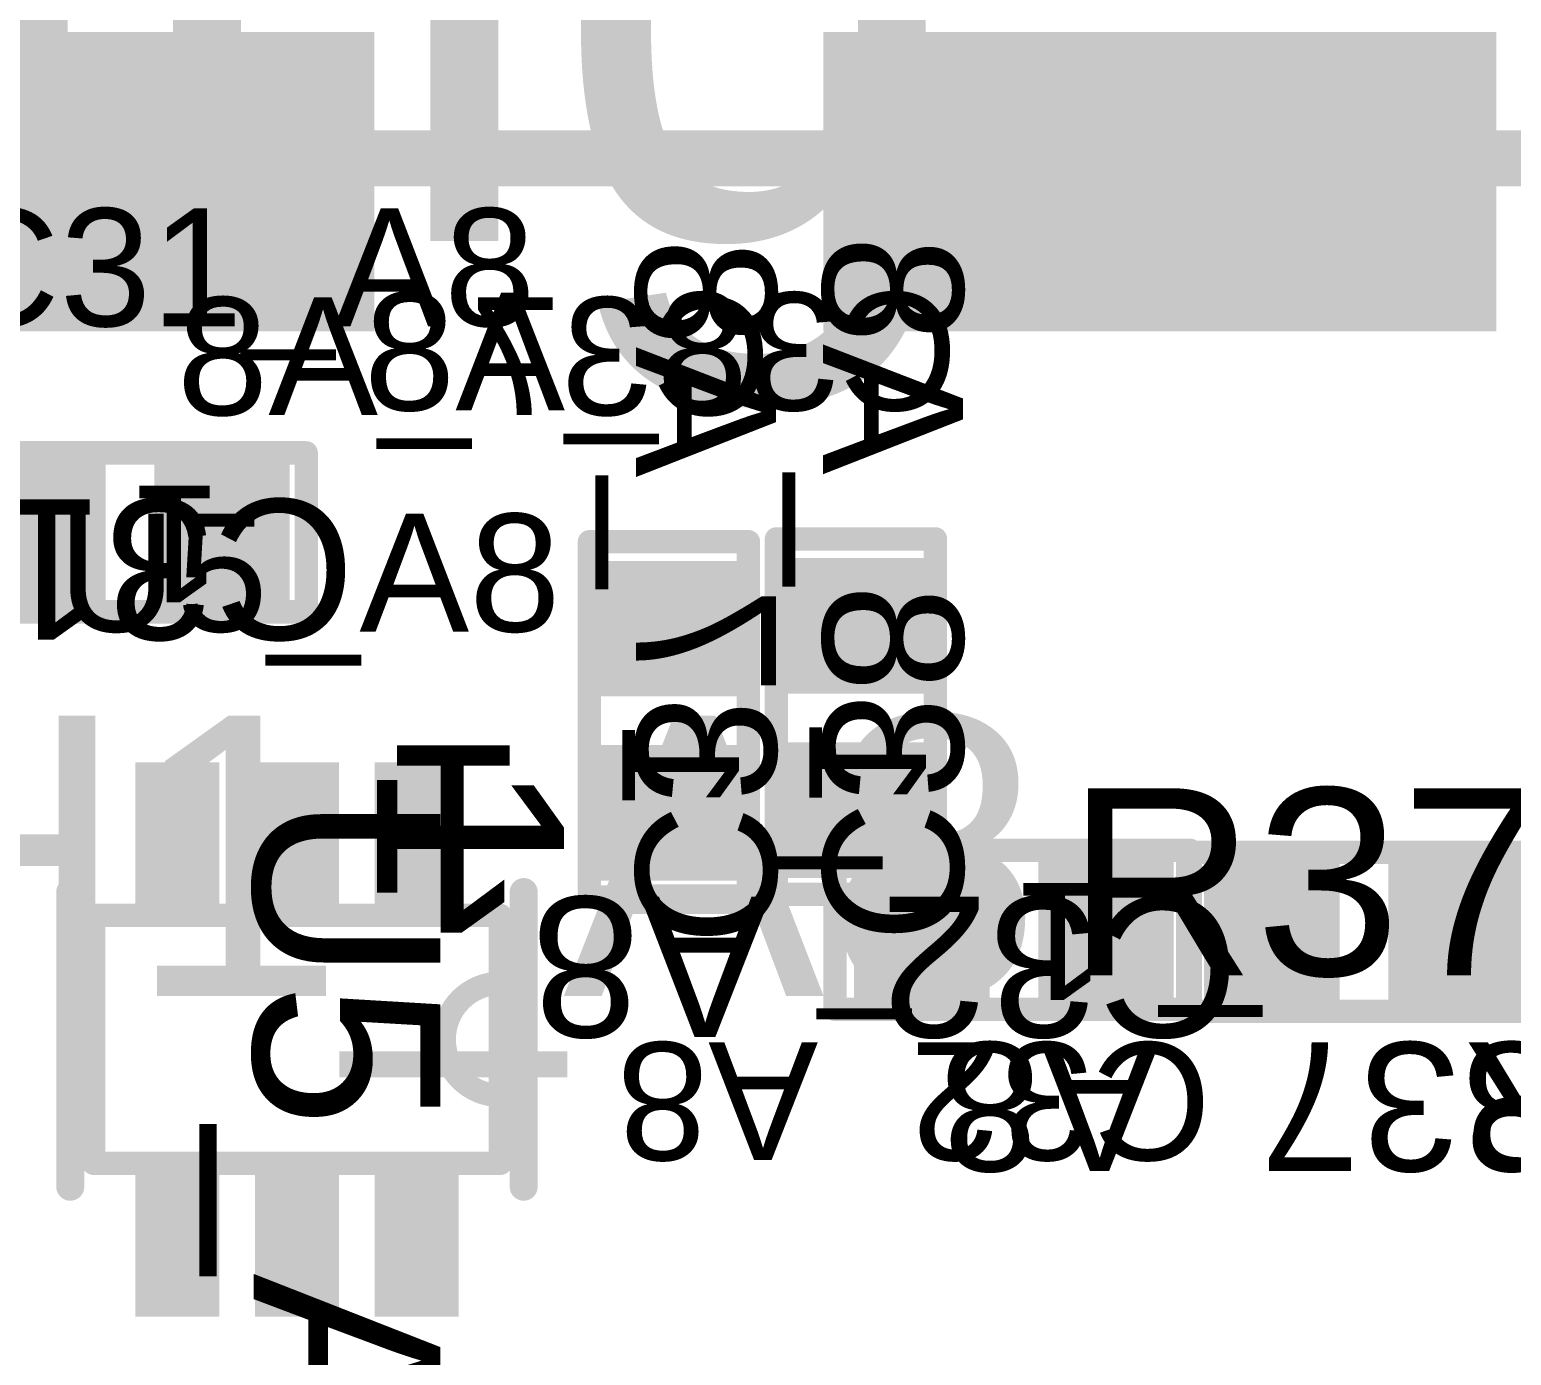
# Model space of a CAD drawing. Header units: inches. Extents: x -0.3 to 12.2, y -3.2 to 4.4.
# Drawn here: x 0.8682 to 1.1852, y 0.504 to 0.7875 of the extents above; entities that cross this region are included whole.
import ezdxf

# ---------------------------------------------------------------- set-up
doc = ezdxf.new("R2010")
doc.units = ezdxf.units.IN
doc.header["$MEASUREMENT"] = 0
for name, color, linetype in [('Board Layer Stack Bottom Overlay', 54, 'Continuous'), ('Board Layer Stack Bottom Solder', 6, 'Continuous'), ('Bottom Assembly', 216, 'Continuous'), ('Bottom Layer_L8', 5, 'Continuous'), ('Bottom Paste', 16, 'Continuous'), ('FAB', 56, 'Continuous'), ('FAB_DWG_INFO', 1, 'Continuous'), ('Top Assembly', 6, 'Continuous'), ('Top Overlay', 2, 'Continuous'), ('Top Paste', 8, 'Continuous'), ('Top Solder', 216, 'Continuous'), ('TOP_L1', 1, 'Continuous')]:
    doc.layers.add(name, color=color, linetype=linetype)
doc.styles.add('Arial', font='', dxfattribs={"height": 0.2})
doc.styles.get('Arial').set_extended_font_data('Arial')

# ---------------------------------------------------------------- blocks, each defined once
blk = doc.blocks.new('RF_S__17')
at = {"layer": 'Top Paste'}
for points in [[(0.07, 0.175), (0.07, 0.115), (-0.07, 0.115), (-0.07, 0.175)], [(0.31, 0.175), (0.31, 0.115), (0.17, 0.115), (0.17, 0.175)]]:
    blk.add_hatch(color=8, dxfattribs=at).paths.add_polyline_path(points)
at = {"layer": 'Top Solder'}
for points in [[(0.072, 0.177), (0.072, 0.113), (-0.072, 0.113), (-0.072, 0.177)], [(0.312, 0.177), (0.312, 0.113), (0.168, 0.113), (0.168, 0.177)]]:
    blk.add_hatch(color=216, dxfattribs=at).paths.add_polyline_path(points)
at = {"layer": 'TOP_L1'}
for points in [[(0.07, 0.175), (0.07, 0.115), (-0.07, 0.115), (-0.07, 0.175)], [(0.31, 0.175), (0.31, 0.115), (0.17, 0.115), (0.17, 0.175)]]:
    blk.add_hatch(color=1, dxfattribs=at).paths.add_polyline_path(points)
at = {"layer": 'Top Assembly'}
blk.add_lwpolyline([(-0.5, 0.15, 0.012, 0.012, 0), (0.5, 0.15, 0.012, 0.012, 0)], format="xyseb", dxfattribs=at)
at = {"layer": 'Top Assembly', "style": 'Arial'}
blk.add_text('SH1_A8', height=0.06, rotation=360, dxfattribs=at).set_placement((-0.09731, -0.02918))
blk = doc.blocks.new('C0402_B_57')
at = {"layer": 'Board Layer Stack Bottom Solder'}
for points in [[(-0.004, 0.0145), (-0.004, -0.0145), (-0.033, -0.0145), (-0.033, 0.0145)], [(0.0354, 0.0145), (0.0354, -0.0145), (0.0064, -0.0145), (0.0064, 0.0145)]]:
    blk.add_hatch(color=6, dxfattribs=at).paths.add_polyline_path(points)
at = {"layer": 'Bottom Layer_L8'}
for points in [[(-0.006, 0.0125), (-0.006, -0.0125), (-0.031, -0.0125), (-0.031, 0.0125)], [(0.0334, 0.0125), (0.0334, -0.0125), (0.0084, -0.0125), (0.0084, 0.0125)]]:
    blk.add_hatch(color=5, dxfattribs=at).paths.add_polyline_path(points)
at = {"layer": 'Bottom Paste'}
for points in [[(-0.006, 0.0125), (-0.006, -0.0125), (-0.031, -0.0125), (-0.031, 0.0125)], [(0.0334, 0.0125), (0.0334, -0.0125), (0.0084, -0.0125), (0.0084, 0.0125)]]:
    blk.add_hatch(color=16, dxfattribs=at).paths.add_polyline_path(points)
at = {"layer": 'Board Layer Stack Bottom Overlay'}
for points in [[(-0.0365, 0.017, 0.005, 0.005, 0), (-0.0365, -0.017, 0.005, 0.005, 0)], [(-0.0365, 0.017, 0.005, 0.005, 0), (0.0395, 0.017, 0.005, 0.005, 0)], [(0.0395, 0.017, 0.005, 0.005, 0), (0.0395, -0.017, 0.005, 0.005, 0)], [(-0.0365, -0.017, 0.005, 0.005, 0), (0.0365, -0.017, 0.005, 0.005, 0)], [(0.0365, -0.017, 0.005, 0.005, 0), (0.0395, -0.017, 0.005, 0.005, 0)]]:
    blk.add_lwpolyline(points, format="xyseb", dxfattribs=at)
for points in [[(-0.03775, 0.017, 0.0025, 0.0025, 1), (-0.03525, 0.017, 0.0025, 0.0025, 1)], [(-0.03775, 0.017, 0.0025, 0.0025, 1), (-0.03525, 0.017, 0.0025, 0.0025, 1)], [(0.03825, 0.017, 0.0025, 0.0025, 1), (0.04075, 0.017, 0.0025, 0.0025, 1)], [(0.03825, 0.017, 0.0025, 0.0025, 1), (0.04075, 0.017, 0.0025, 0.0025, 1)], [(-0.03775, -0.017, 0.0025, 0.0025, 1), (-0.03525, -0.017, 0.0025, 0.0025, 1)], [(-0.03775, -0.017, 0.0025, 0.0025, 1), (-0.03525, -0.017, 0.0025, 0.0025, 1)], [(0.03525, -0.017, 0.0025, 0.0025, 1), (0.03775, -0.017, 0.0025, 0.0025, 1)], [(0.03525, -0.017, 0.0025, 0.0025, 1), (0.03775, -0.017, 0.0025, 0.0025, 1)], [(0.03825, -0.017, 0.0025, 0.0025, 1), (0.04075, -0.017, 0.0025, 0.0025, 1)], [(0.03825, -0.017, 0.0025, 0.0025, 1), (0.04075, -0.017, 0.0025, 0.0025, 1)]]:
    blk.add_lwpolyline(points, format="xyseb", close=True, dxfattribs=at)
at = {"layer": 'Bottom Assembly'}
for points in [[(-0.0365, 0.017, 0.005, 0.005, 0), (-0.0365, -0.017, 0.005, 0.005, 0)], [(-0.0365, 0.017, 0.005, 0.005, 0), (0.0395, 0.017, 0.005, 0.005, 0)], [(0.0395, 0.017, 0.005, 0.005, 0), (0.0395, -0.017, 0.005, 0.005, 0)], [(-0.0365, -0.017, 0.005, 0.005, 0), (0.0395, -0.017, 0.005, 0.005, 0)]]:
    blk.add_lwpolyline(points, format="xyseb", dxfattribs=at)
for points in [[(-0.03775, 0.017, 0.0025, 0.0025, 1), (-0.03525, 0.017, 0.0025, 0.0025, 1)], [(-0.03775, 0.017, 0.0025, 0.0025, 1), (-0.03525, 0.017, 0.0025, 0.0025, 1)], [(0.03825, 0.017, 0.0025, 0.0025, 1), (0.04075, 0.017, 0.0025, 0.0025, 1)], [(0.03825, 0.017, 0.0025, 0.0025, 1), (0.04075, 0.017, 0.0025, 0.0025, 1)], [(-0.03775, -0.017, 0.0025, 0.0025, 1), (-0.03525, -0.017, 0.0025, 0.0025, 1)], [(-0.03775, -0.017, 0.0025, 0.0025, 1), (-0.03525, -0.017, 0.0025, 0.0025, 1)], [(0.03825, -0.017, 0.0025, 0.0025, 1), (0.04075, -0.017, 0.0025, 0.0025, 1)], [(0.03825, -0.017, 0.0025, 0.0025, 1), (0.04075, -0.017, 0.0025, 0.0025, 1)]]:
    blk.add_lwpolyline(points, format="xyseb", close=True, dxfattribs=at)
at = {"layer": 'Bottom Assembly', "style": 'Arial', "text_generation_flag": 2}
blk.add_text('C38_A8', height=0.03, rotation=180, dxfattribs=at).set_placement((-0.04695, 0.00707))
at = {"layer": 'FAB', "style": 'Arial', "text_generation_flag": 2}
blk.add_text('1', height=0.025, rotation=180, dxfattribs=at).set_placement((-0.0185, 0.01))
blk = doc.blocks.new('C0402_B_61')
at = {"layer": 'Board Layer Stack Bottom Solder'}
for points in [[(-0.004, 0.0145), (-0.004, -0.0145), (-0.033, -0.0145), (-0.033, 0.0145)], [(0.0354, 0.0145), (0.0354, -0.0145), (0.0064, -0.0145), (0.0064, 0.0145)]]:
    blk.add_hatch(color=6, dxfattribs=at).paths.add_polyline_path(points)
at = {"layer": 'Bottom Layer_L8'}
for points in [[(-0.006, 0.0125), (-0.006, -0.0125), (-0.031, -0.0125), (-0.031, 0.0125)], [(0.0334, 0.0125), (0.0334, -0.0125), (0.0084, -0.0125), (0.0084, 0.0125)]]:
    blk.add_hatch(color=5, dxfattribs=at).paths.add_polyline_path(points)
at = {"layer": 'Bottom Paste'}
for points in [[(-0.006, 0.0125), (-0.006, -0.0125), (-0.031, -0.0125), (-0.031, 0.0125)], [(0.0334, 0.0125), (0.0334, -0.0125), (0.0084, -0.0125), (0.0084, 0.0125)]]:
    blk.add_hatch(color=16, dxfattribs=at).paths.add_polyline_path(points)
at = {"layer": 'Board Layer Stack Bottom Overlay'}
for points in [[(-0.0365, 0.017, 0.005, 0.005, 0), (-0.0365, -0.017, 0.005, 0.005, 0)], [(-0.0365, 0.017, 0.005, 0.005, 0), (0.0395, 0.017, 0.005, 0.005, 0)], [(0.0395, 0.017, 0.005, 0.005, 0), (0.0395, -0.017, 0.005, 0.005, 0)], [(-0.0365, -0.017, 0.005, 0.005, 0), (0.0365, -0.017, 0.005, 0.005, 0)], [(0.0365, -0.017, 0.005, 0.005, 0), (0.0395, -0.017, 0.005, 0.005, 0)]]:
    blk.add_lwpolyline(points, format="xyseb", dxfattribs=at)
for points in [[(-0.03775, 0.017, 0.0025, 0.0025, 1), (-0.03525, 0.017, 0.0025, 0.0025, 1)], [(-0.03775, 0.017, 0.0025, 0.0025, 1), (-0.03525, 0.017, 0.0025, 0.0025, 1)], [(0.03825, 0.017, 0.0025, 0.0025, 1), (0.04075, 0.017, 0.0025, 0.0025, 1)], [(0.03825, 0.017, 0.0025, 0.0025, 1), (0.04075, 0.017, 0.0025, 0.0025, 1)], [(-0.03775, -0.017, 0.0025, 0.0025, 1), (-0.03525, -0.017, 0.0025, 0.0025, 1)], [(-0.03775, -0.017, 0.0025, 0.0025, 1), (-0.03525, -0.017, 0.0025, 0.0025, 1)], [(0.03525, -0.017, 0.0025, 0.0025, 1), (0.03775, -0.017, 0.0025, 0.0025, 1)], [(0.03525, -0.017, 0.0025, 0.0025, 1), (0.03775, -0.017, 0.0025, 0.0025, 1)], [(0.03825, -0.017, 0.0025, 0.0025, 1), (0.04075, -0.017, 0.0025, 0.0025, 1)], [(0.03825, -0.017, 0.0025, 0.0025, 1), (0.04075, -0.017, 0.0025, 0.0025, 1)]]:
    blk.add_lwpolyline(points, format="xyseb", close=True, dxfattribs=at)
at = {"layer": 'Bottom Assembly'}
for points in [[(-0.0365, 0.017, 0.005, 0.005, 0), (-0.0365, -0.017, 0.005, 0.005, 0)], [(-0.0365, 0.017, 0.005, 0.005, 0), (0.0395, 0.017, 0.005, 0.005, 0)], [(0.0395, 0.017, 0.005, 0.005, 0), (0.0395, -0.017, 0.005, 0.005, 0)], [(-0.0365, -0.017, 0.005, 0.005, 0), (0.0395, -0.017, 0.005, 0.005, 0)]]:
    blk.add_lwpolyline(points, format="xyseb", dxfattribs=at)
for points in [[(-0.03775, 0.017, 0.0025, 0.0025, 1), (-0.03525, 0.017, 0.0025, 0.0025, 1)], [(-0.03775, 0.017, 0.0025, 0.0025, 1), (-0.03525, 0.017, 0.0025, 0.0025, 1)], [(0.03825, 0.017, 0.0025, 0.0025, 1), (0.04075, 0.017, 0.0025, 0.0025, 1)], [(0.03825, 0.017, 0.0025, 0.0025, 1), (0.04075, 0.017, 0.0025, 0.0025, 1)], [(-0.03775, -0.017, 0.0025, 0.0025, 1), (-0.03525, -0.017, 0.0025, 0.0025, 1)], [(-0.03775, -0.017, 0.0025, 0.0025, 1), (-0.03525, -0.017, 0.0025, 0.0025, 1)], [(0.03825, -0.017, 0.0025, 0.0025, 1), (0.04075, -0.017, 0.0025, 0.0025, 1)], [(0.03825, -0.017, 0.0025, 0.0025, 1), (0.04075, -0.017, 0.0025, 0.0025, 1)]]:
    blk.add_lwpolyline(points, format="xyseb", close=True, dxfattribs=at)
at = {"layer": 'Bottom Assembly', "style": 'Arial', "text_generation_flag": 2}
blk.add_text('C37_A8', height=0.03, rotation=180, dxfattribs=at).set_placement((-0.04695, 0.00707))
at = {"layer": 'FAB', "style": 'Arial', "text_generation_flag": 2}
blk.add_text('1', height=0.025, rotation=180, dxfattribs=at).set_placement((-0.0185, 0.01))
blk = doc.blocks.new('C0402_81')
at = {"layer": 'Top Paste'}
for points in [[(-0.031, -0.0125), (-0.031, 0.0125), (-0.006, 0.0125), (-0.006, -0.0125)], [(0.0084, -0.0125), (0.0084, 0.0125), (0.0334, 0.0125), (0.0334, -0.0125)]]:
    blk.add_hatch(color=8, dxfattribs=at).paths.add_polyline_path(points)
at = {"layer": 'Top Solder'}
for points in [[(-0.033, -0.0145), (-0.033, 0.0145), (-0.004, 0.0145), (-0.004, -0.0145)], [(0.0064, -0.0145), (0.0064, 0.0145), (0.0354, 0.0145), (0.0354, -0.0145)]]:
    blk.add_hatch(color=216, dxfattribs=at).paths.add_polyline_path(points)
at = {"layer": 'TOP_L1'}
for points in [[(-0.031, -0.0125), (-0.031, 0.0125), (-0.006, 0.0125), (-0.006, -0.0125)], [(0.0084, -0.0125), (0.0084, 0.0125), (0.0334, 0.0125), (0.0334, -0.0125)]]:
    blk.add_hatch(color=1, dxfattribs=at).paths.add_polyline_path(points)
at = {"layer": 'Top Assembly'}
for points in [[(-0.0365, 0.017, 0.005, 0.005, 0), (-0.0365, -0.017, 0.005, 0.005, 0)], [(0.0395, 0.017, 0.005, 0.005, 0), (-0.0365, 0.017, 0.005, 0.005, 0)], [(0.0395, 0.017, 0.005, 0.005, 0), (0.0395, -0.017, 0.005, 0.005, 0)], [(0.0395, -0.017, 0.005, 0.005, 0), (-0.0365, -0.017, 0.005, 0.005, 0)]]:
    blk.add_lwpolyline(points, format="xyseb", dxfattribs=at)
for points in [[(-0.03775, 0.017, 0.0025, 0.0025, 1), (-0.03525, 0.017, 0.0025, 0.0025, 1)], [(-0.03775, 0.017, 0.0025, 0.0025, 1), (-0.03525, 0.017, 0.0025, 0.0025, 1)], [(0.03825, 0.017, 0.0025, 0.0025, 1), (0.04075, 0.017, 0.0025, 0.0025, 1)], [(0.03825, 0.017, 0.0025, 0.0025, 1), (0.04075, 0.017, 0.0025, 0.0025, 1)], [(-0.03775, -0.017, 0.0025, 0.0025, 1), (-0.03525, -0.017, 0.0025, 0.0025, 1)], [(-0.03775, -0.017, 0.0025, 0.0025, 1), (-0.03525, -0.017, 0.0025, 0.0025, 1)], [(0.03825, -0.017, 0.0025, 0.0025, 1), (0.04075, -0.017, 0.0025, 0.0025, 1)], [(0.03825, -0.017, 0.0025, 0.0025, 1), (0.04075, -0.017, 0.0025, 0.0025, 1)]]:
    blk.add_lwpolyline(points, format="xyseb", close=True, dxfattribs=at)
at = {"layer": 'Top Overlay'}
for points in [[(0.0365, 0.017, 0.005, 0.005, 0), (-0.0365, 0.017, 0.005, 0.005, 0)], [(-0.0365, 0.017, 0.005, 0.005, 0), (-0.0365, -0.017, 0.005, 0.005, 0)], [(0.0395, 0.017, 0.005, 0.005, 0), (0.0365, 0.017, 0.005, 0.005, 0)], [(0.0395, 0.017, 0.005, 0.005, 0), (0.0395, -0.017, 0.005, 0.005, 0)], [(0.0395, -0.017, 0.005, 0.005, 0), (-0.0365, -0.017, 0.005, 0.005, 0)]]:
    blk.add_lwpolyline(points, format="xyseb", dxfattribs=at)
for points in [[(-0.03775, 0.017, 0.0025, 0.0025, 1), (-0.03525, 0.017, 0.0025, 0.0025, 1)], [(-0.03775, 0.017, 0.0025, 0.0025, 1), (-0.03525, 0.017, 0.0025, 0.0025, 1)], [(0.03525, 0.017, 0.0025, 0.0025, 1), (0.03775, 0.017, 0.0025, 0.0025, 1)], [(0.03525, 0.017, 0.0025, 0.0025, 1), (0.03775, 0.017, 0.0025, 0.0025, 1)], [(0.03825, 0.017, 0.0025, 0.0025, 1), (0.04075, 0.017, 0.0025, 0.0025, 1)], [(0.03825, 0.017, 0.0025, 0.0025, 1), (0.04075, 0.017, 0.0025, 0.0025, 1)], [(-0.03775, -0.017, 0.0025, 0.0025, 1), (-0.03525, -0.017, 0.0025, 0.0025, 1)], [(-0.03775, -0.017, 0.0025, 0.0025, 1), (-0.03525, -0.017, 0.0025, 0.0025, 1)], [(0.03825, -0.017, 0.0025, 0.0025, 1), (0.04075, -0.017, 0.0025, 0.0025, 1)], [(0.03825, -0.017, 0.0025, 0.0025, 1), (0.04075, -0.017, 0.0025, 0.0025, 1)]]:
    blk.add_lwpolyline(points, format="xyseb", close=True, dxfattribs=at)
at = {"layer": 'FAB', "style": 'Arial'}
blk.add_text('1', height=0.025, dxfattribs=at).set_placement((-0.0185, -0.01))
at = {"layer": 'Top Assembly', "style": 'Arial'}
blk.add_text('C32_A8', height=0.03, dxfattribs=at).set_placement((-0.04695, -0.00707))
blk = doc.blocks.new('C0402_85')
at = {"layer": 'Top Paste'}
for points in [[(-0.031, -0.0125), (-0.031, 0.0125), (-0.006, 0.0125), (-0.006, -0.0125)], [(0.0084, -0.0125), (0.0084, 0.0125), (0.0334, 0.0125), (0.0334, -0.0125)]]:
    blk.add_hatch(color=8, dxfattribs=at).paths.add_polyline_path(points)
at = {"layer": 'Top Solder'}
for points in [[(-0.033, -0.0145), (-0.033, 0.0145), (-0.004, 0.0145), (-0.004, -0.0145)], [(0.0064, -0.0145), (0.0064, 0.0145), (0.0354, 0.0145), (0.0354, -0.0145)]]:
    blk.add_hatch(color=216, dxfattribs=at).paths.add_polyline_path(points)
at = {"layer": 'TOP_L1'}
for points in [[(-0.031, -0.0125), (-0.031, 0.0125), (-0.006, 0.0125), (-0.006, -0.0125)], [(0.0084, -0.0125), (0.0084, 0.0125), (0.0334, 0.0125), (0.0334, -0.0125)]]:
    blk.add_hatch(color=1, dxfattribs=at).paths.add_polyline_path(points)
at = {"layer": 'Top Assembly'}
for points in [[(-0.0365, 0.017, 0.005, 0.005, 0), (-0.0365, -0.017, 0.005, 0.005, 0)], [(0.0395, 0.017, 0.005, 0.005, 0), (-0.0365, 0.017, 0.005, 0.005, 0)], [(0.0395, 0.017, 0.005, 0.005, 0), (0.0395, -0.017, 0.005, 0.005, 0)], [(0.0395, -0.017, 0.005, 0.005, 0), (-0.0365, -0.017, 0.005, 0.005, 0)]]:
    blk.add_lwpolyline(points, format="xyseb", dxfattribs=at)
for points in [[(-0.03775, 0.017, 0.0025, 0.0025, 1), (-0.03525, 0.017, 0.0025, 0.0025, 1)], [(-0.03775, 0.017, 0.0025, 0.0025, 1), (-0.03525, 0.017, 0.0025, 0.0025, 1)], [(0.03825, 0.017, 0.0025, 0.0025, 1), (0.04075, 0.017, 0.0025, 0.0025, 1)], [(0.03825, 0.017, 0.0025, 0.0025, 1), (0.04075, 0.017, 0.0025, 0.0025, 1)], [(-0.03775, -0.017, 0.0025, 0.0025, 1), (-0.03525, -0.017, 0.0025, 0.0025, 1)], [(-0.03775, -0.017, 0.0025, 0.0025, 1), (-0.03525, -0.017, 0.0025, 0.0025, 1)], [(0.03825, -0.017, 0.0025, 0.0025, 1), (0.04075, -0.017, 0.0025, 0.0025, 1)], [(0.03825, -0.017, 0.0025, 0.0025, 1), (0.04075, -0.017, 0.0025, 0.0025, 1)]]:
    blk.add_lwpolyline(points, format="xyseb", close=True, dxfattribs=at)
at = {"layer": 'Top Overlay'}
for points in [[(0.0365, 0.017, 0.005, 0.005, 0), (-0.0365, 0.017, 0.005, 0.005, 0)], [(-0.0365, 0.017, 0.005, 0.005, 0), (-0.0365, -0.017, 0.005, 0.005, 0)], [(0.0395, 0.017, 0.005, 0.005, 0), (0.0365, 0.017, 0.005, 0.005, 0)], [(0.0395, 0.017, 0.005, 0.005, 0), (0.0395, -0.017, 0.005, 0.005, 0)], [(0.0395, -0.017, 0.005, 0.005, 0), (-0.0365, -0.017, 0.005, 0.005, 0)]]:
    blk.add_lwpolyline(points, format="xyseb", dxfattribs=at)
for points in [[(-0.03775, 0.017, 0.0025, 0.0025, 1), (-0.03525, 0.017, 0.0025, 0.0025, 1)], [(-0.03775, 0.017, 0.0025, 0.0025, 1), (-0.03525, 0.017, 0.0025, 0.0025, 1)], [(0.03525, 0.017, 0.0025, 0.0025, 1), (0.03775, 0.017, 0.0025, 0.0025, 1)], [(0.03525, 0.017, 0.0025, 0.0025, 1), (0.03775, 0.017, 0.0025, 0.0025, 1)], [(0.03825, 0.017, 0.0025, 0.0025, 1), (0.04075, 0.017, 0.0025, 0.0025, 1)], [(0.03825, 0.017, 0.0025, 0.0025, 1), (0.04075, 0.017, 0.0025, 0.0025, 1)], [(-0.03775, -0.017, 0.0025, 0.0025, 1), (-0.03525, -0.017, 0.0025, 0.0025, 1)], [(-0.03775, -0.017, 0.0025, 0.0025, 1), (-0.03525, -0.017, 0.0025, 0.0025, 1)], [(0.03825, -0.017, 0.0025, 0.0025, 1), (0.04075, -0.017, 0.0025, 0.0025, 1)], [(0.03825, -0.017, 0.0025, 0.0025, 1), (0.04075, -0.017, 0.0025, 0.0025, 1)]]:
    blk.add_lwpolyline(points, format="xyseb", close=True, dxfattribs=at)
at = {"layer": 'FAB', "style": 'Arial'}
blk.add_text('1', height=0.025, dxfattribs=at).set_placement((-0.0185, -0.01))
at = {"layer": 'Top Assembly', "style": 'Arial'}
blk.add_text('C31_A8', height=0.03, dxfattribs=at).set_placement((-0.04695, -0.00707))
blk = doc.blocks.new('SOT_2815_115_NXP_93')
at = {"layer": 'Top Paste'}
for points in [[(-0.05728, 0.03257), (-0.0265, 0.03257), (-0.0265, 0.01861), (-0.05728, 0.01861)], [(0.0265, 0.03257), (0.05728, 0.03257), (0.05728, 0.01861), (0.0265, 0.01861)], [(-0.05728, 0.00698), (-0.0265, 0.00698), (-0.0265, -0.00698), (-0.05728, -0.00698)], [(0.0265, 0.00698), (0.05728, 0.00698), (0.05728, -0.00698), (0.0265, -0.00698)], [(-0.05728, -0.01861), (-0.0265, -0.01861), (-0.0265, -0.03257), (-0.05728, -0.03257)], [(0.0265, -0.01861), (0.05728, -0.01861), (0.05728, -0.03257), (0.0265, -0.03257)]]:
    blk.add_hatch(color=8, dxfattribs=at).paths.add_polyline_path(points)
at = {"layer": 'Top Solder'}
for points in [[(-0.05928, 0.03457), (-0.0245, 0.03457), (-0.0245, 0.01661), (-0.05928, 0.01661)], [(0.0245, 0.03457), (0.05928, 0.03457), (0.05928, 0.01661), (0.0245, 0.01661)], [(-0.05928, 0.00898), (-0.0245, 0.00898), (-0.0245, -0.00898), (-0.05928, -0.00898)], [(0.0245, 0.00898), (0.05928, 0.00898), (0.05928, -0.00898), (0.0245, -0.00898)], [(-0.05928, -0.01661), (-0.0245, -0.01661), (-0.0245, -0.03457), (-0.05928, -0.03457)], [(0.0245, -0.01661), (0.05928, -0.01661), (0.05928, -0.03457), (0.0245, -0.03457)]]:
    blk.add_hatch(color=216, dxfattribs=at).paths.add_polyline_path(points)
at = {"layer": 'TOP_L1'}
for points in [[(-0.05728, 0.03257), (-0.0265, 0.03257), (-0.0265, 0.01861), (-0.05728, 0.01861)], [(0.0265, 0.03257), (0.05728, 0.03257), (0.05728, 0.01861), (0.0265, 0.01861)], [(-0.05728, 0.00698), (-0.0265, 0.00698), (-0.0265, -0.00698), (-0.05728, -0.00698)], [(0.0265, 0.00698), (0.05728, 0.00698), (0.05728, -0.00698), (0.0265, -0.00698)], [(-0.05728, -0.01861), (-0.0265, -0.01861), (-0.0265, -0.03257), (-0.05728, -0.03257)], [(0.0265, -0.01861), (0.05728, -0.01861), (0.05728, -0.03257), (0.0265, -0.03257)]]:
    blk.add_hatch(color=1, dxfattribs=at).paths.add_polyline_path(points)
at = {"layer": 'Top Assembly'}
for points in [[(-0.0265, -0.0435, 0.005, 0.005, 0), (-0.0265, 0.0435, 0.005, 0.005, 0)], [(0.0265, 0.0435, 0.005, 0.005, 0), (-0.0265, 0.0435, 0.005, 0.005, 0)], [(0.012, 0.0435, 0.005, 0.005, -1), (-0.012, 0.0435, 0.005, 0.005, 0)], [(0.0265, -0.0435, 0.005, 0.005, 0), (0.0265, 0.0435, 0.005, 0.005, 0)], [(-0.0435, 0.01959, 0.005, 0.005, 0), (-0.0435, 0.03159, 0.005, 0.005, 0)], [(-0.0265, 0.03159, 0.005, 0.005, 0), (-0.0435, 0.03159, 0.005, 0.005, 0)], [(-0.0265, 0.01959, 0.005, 0.005, 0), (-0.0265, 0.03159, 0.005, 0.005, 0)], [(0.0435, 0.03159, 0.005, 0.005, 0), (0.0265, 0.03159, 0.005, 0.005, 0)], [(0.0265, 0.01959, 0.005, 0.005, 0), (0.0265, 0.03159, 0.005, 0.005, 0)], [(0.0435, 0.01959, 0.005, 0.005, 0), (0.0435, 0.03159, 0.005, 0.005, 0)], [(-0.0265, 0.01959, 0.005, 0.005, 0), (-0.0435, 0.01959, 0.005, 0.005, 0)], [(0.0435, 0.01959, 0.005, 0.005, 0), (0.0265, 0.01959, 0.005, 0.005, 0)], [(-0.0435, -0.006, 0.005, 0.005, 0), (-0.0435, 0.006, 0.005, 0.005, 0)], [(-0.0265, 0.006, 0.005, 0.005, 0), (-0.0435, 0.006, 0.005, 0.005, 0)], [(-0.0265, -0.006, 0.005, 0.005, 0), (-0.0265, 0.006, 0.005, 0.005, 0)], [(0.0435, 0.006, 0.005, 0.005, 0), (0.0265, 0.006, 0.005, 0.005, 0)], [(0.0265, -0.006, 0.005, 0.005, 0), (0.0265, 0.006, 0.005, 0.005, 0)], [(0.0435, -0.006, 0.005, 0.005, 0), (0.0435, 0.006, 0.005, 0.005, 0)], [(-0.0265, -0.006, 0.005, 0.005, 0), (-0.0435, -0.006, 0.005, 0.005, 0)], [(0.0435, -0.006, 0.005, 0.005, 0), (0.0265, -0.006, 0.005, 0.005, 0)], [(-0.0435, -0.03159, 0.005, 0.005, 0), (-0.0435, -0.01959, 0.005, 0.005, 0)], [(-0.0265, -0.01959, 0.005, 0.005, 0), (-0.0435, -0.01959, 0.005, 0.005, 0)], [(-0.0265, -0.03159, 0.005, 0.005, 0), (-0.0265, -0.01959, 0.005, 0.005, 0)], [(0.0435, -0.01959, 0.005, 0.005, 0), (0.0265, -0.01959, 0.005, 0.005, 0)], [(0.0265, -0.03159, 0.005, 0.005, 0), (0.0265, -0.01959, 0.005, 0.005, 0)], [(0.0435, -0.03159, 0.005, 0.005, 0), (0.0435, -0.01959, 0.005, 0.005, 0)], [(-0.0265, -0.03159, 0.005, 0.005, 0), (-0.0435, -0.03159, 0.005, 0.005, 0)], [(0.0435, -0.03159, 0.005, 0.005, 0), (0.0265, -0.03159, 0.005, 0.005, 0)], [(0.0265, -0.0435, 0.005, 0.005, 0), (-0.0265, -0.0435, 0.005, 0.005, 0)]]:
    blk.add_lwpolyline(points, format="xyseb", dxfattribs=at)
for points in [[(-0.02775, 0.0435, 0.0025, 0.0025, 1), (-0.02525, 0.0435, 0.0025, 0.0025, 1)], [(-0.02775, 0.0435, 0.0025, 0.0025, 1), (-0.02525, 0.0435, 0.0025, 0.0025, 1)], [(-0.01325, 0.0435, 0.0025, 0.0025, 1), (-0.01075, 0.0435, 0.0025, 0.0025, 1)], [(0.01075, 0.0435, 0.0025, 0.0025, 1), (0.01325, 0.0435, 0.0025, 0.0025, 1)], [(0.02525, 0.0435, 0.0025, 0.0025, 1), (0.02775, 0.0435, 0.0025, 0.0025, 1)], [(0.02525, 0.0435, 0.0025, 0.0025, 1), (0.02775, 0.0435, 0.0025, 0.0025, 1)], [(-0.04475, 0.03159, 0.0025, 0.0025, 1), (-0.04225, 0.03159, 0.0025, 0.0025, 1)], [(-0.04475, 0.03159, 0.0025, 0.0025, 1), (-0.04225, 0.03159, 0.0025, 0.0025, 1)], [(-0.02775, 0.03159, 0.0025, 0.0025, 1), (-0.02525, 0.03159, 0.0025, 0.0025, 1)], [(-0.02775, 0.03159, 0.0025, 0.0025, 1), (-0.02525, 0.03159, 0.0025, 0.0025, 1)], [(0.02525, 0.03159, 0.0025, 0.0025, 1), (0.02775, 0.03159, 0.0025, 0.0025, 1)], [(0.02525, 0.03159, 0.0025, 0.0025, 1), (0.02775, 0.03159, 0.0025, 0.0025, 1)], [(0.04225, 0.03159, 0.0025, 0.0025, 1), (0.04475, 0.03159, 0.0025, 0.0025, 1)], [(0.04225, 0.03159, 0.0025, 0.0025, 1), (0.04475, 0.03159, 0.0025, 0.0025, 1)], [(-0.04475, 0.01959, 0.0025, 0.0025, 1), (-0.04225, 0.01959, 0.0025, 0.0025, 1)], [(-0.04475, 0.01959, 0.0025, 0.0025, 1), (-0.04225, 0.01959, 0.0025, 0.0025, 1)], [(-0.02775, 0.01959, 0.0025, 0.0025, 1), (-0.02525, 0.01959, 0.0025, 0.0025, 1)], [(-0.02775, 0.01959, 0.0025, 0.0025, 1), (-0.02525, 0.01959, 0.0025, 0.0025, 1)], [(0.02525, 0.01959, 0.0025, 0.0025, 1), (0.02775, 0.01959, 0.0025, 0.0025, 1)], [(0.02525, 0.01959, 0.0025, 0.0025, 1), (0.02775, 0.01959, 0.0025, 0.0025, 1)], [(0.04225, 0.01959, 0.0025, 0.0025, 1), (0.04475, 0.01959, 0.0025, 0.0025, 1)], [(0.04225, 0.01959, 0.0025, 0.0025, 1), (0.04475, 0.01959, 0.0025, 0.0025, 1)], [(-0.04475, 0.006, 0.0025, 0.0025, 1), (-0.04225, 0.006, 0.0025, 0.0025, 1)], [(-0.04475, 0.006, 0.0025, 0.0025, 1), (-0.04225, 0.006, 0.0025, 0.0025, 1)], [(-0.02775, 0.006, 0.0025, 0.0025, 1), (-0.02525, 0.006, 0.0025, 0.0025, 1)], [(-0.02775, 0.006, 0.0025, 0.0025, 1), (-0.02525, 0.006, 0.0025, 0.0025, 1)], [(0.02525, 0.006, 0.0025, 0.0025, 1), (0.02775, 0.006, 0.0025, 0.0025, 1)], [(0.02525, 0.006, 0.0025, 0.0025, 1), (0.02775, 0.006, 0.0025, 0.0025, 1)], [(0.04225, 0.006, 0.0025, 0.0025, 1), (0.04475, 0.006, 0.0025, 0.0025, 1)], [(0.04225, 0.006, 0.0025, 0.0025, 1), (0.04475, 0.006, 0.0025, 0.0025, 1)], [(-0.04475, -0.006, 0.0025, 0.0025, 1), (-0.04225, -0.006, 0.0025, 0.0025, 1)], [(-0.04475, -0.006, 0.0025, 0.0025, 1), (-0.04225, -0.006, 0.0025, 0.0025, 1)], [(-0.02775, -0.006, 0.0025, 0.0025, 1), (-0.02525, -0.006, 0.0025, 0.0025, 1)], [(-0.02775, -0.006, 0.0025, 0.0025, 1), (-0.02525, -0.006, 0.0025, 0.0025, 1)], [(0.02525, -0.006, 0.0025, 0.0025, 1), (0.02775, -0.006, 0.0025, 0.0025, 1)], [(0.02525, -0.006, 0.0025, 0.0025, 1), (0.02775, -0.006, 0.0025, 0.0025, 1)], [(0.04225, -0.006, 0.0025, 0.0025, 1), (0.04475, -0.006, 0.0025, 0.0025, 1)], [(0.04225, -0.006, 0.0025, 0.0025, 1), (0.04475, -0.006, 0.0025, 0.0025, 1)], [(-0.04475, -0.01959, 0.0025, 0.0025, 1), (-0.04225, -0.01959, 0.0025, 0.0025, 1)], [(-0.04475, -0.01959, 0.0025, 0.0025, 1), (-0.04225, -0.01959, 0.0025, 0.0025, 1)], [(-0.02775, -0.01959, 0.0025, 0.0025, 1), (-0.02525, -0.01959, 0.0025, 0.0025, 1)], [(-0.02775, -0.01959, 0.0025, 0.0025, 1), (-0.02525, -0.01959, 0.0025, 0.0025, 1)], [(0.02525, -0.01959, 0.0025, 0.0025, 1), (0.02775, -0.01959, 0.0025, 0.0025, 1)], [(0.02525, -0.01959, 0.0025, 0.0025, 1), (0.02775, -0.01959, 0.0025, 0.0025, 1)], [(0.04225, -0.01959, 0.0025, 0.0025, 1), (0.04475, -0.01959, 0.0025, 0.0025, 1)], [(0.04225, -0.01959, 0.0025, 0.0025, 1), (0.04475, -0.01959, 0.0025, 0.0025, 1)], [(-0.04475, -0.03159, 0.0025, 0.0025, 1), (-0.04225, -0.03159, 0.0025, 0.0025, 1)], [(-0.04475, -0.03159, 0.0025, 0.0025, 1), (-0.04225, -0.03159, 0.0025, 0.0025, 1)], [(-0.02775, -0.03159, 0.0025, 0.0025, 1), (-0.02525, -0.03159, 0.0025, 0.0025, 1)], [(-0.02775, -0.03159, 0.0025, 0.0025, 1), (-0.02525, -0.03159, 0.0025, 0.0025, 1)], [(0.02525, -0.03159, 0.0025, 0.0025, 1), (0.02775, -0.03159, 0.0025, 0.0025, 1)], [(0.02525, -0.03159, 0.0025, 0.0025, 1), (0.02775, -0.03159, 0.0025, 0.0025, 1)], [(0.04225, -0.03159, 0.0025, 0.0025, 1), (0.04475, -0.03159, 0.0025, 0.0025, 1)], [(0.04225, -0.03159, 0.0025, 0.0025, 1), (0.04475, -0.03159, 0.0025, 0.0025, 1)], [(-0.02775, -0.0435, 0.0025, 0.0025, 1), (-0.02525, -0.0435, 0.0025, 0.0025, 1)], [(-0.02775, -0.0435, 0.0025, 0.0025, 1), (-0.02525, -0.0435, 0.0025, 0.0025, 1)], [(0.02525, -0.0435, 0.0025, 0.0025, 1), (0.02775, -0.0435, 0.0025, 0.0025, 1)], [(0.02525, -0.0435, 0.0025, 0.0025, 1), (0.02775, -0.0435, 0.0025, 0.0025, 1)]]:
    blk.add_lwpolyline(points, format="xyseb", close=True, dxfattribs=at)
at = {"layer": 'Top Overlay'}
for points in [[(0.0315, 0.0485, 0.006, 0.006, 0), (-0.0315, 0.0485, 0.006, 0.006, 0)], [(0.0315, -0.0485, 0.006, 0.006, 0), (-0.0315, -0.0485, 0.006, 0.006, 0)]]:
    blk.add_lwpolyline(points, format="xyseb", dxfattribs=at)
for points in [[(-0.033, 0.0485, 0.003, 0.003, 1), (-0.03, 0.0485, 0.003, 0.003, 1)], [(0.03, 0.0485, 0.003, 0.003, 1), (0.033, 0.0485, 0.003, 0.003, 1)], [(-0.033, -0.0485, 0.003, 0.003, 1), (-0.03, -0.0485, 0.003, 0.003, 1)], [(0.03, -0.0485, 0.003, 0.003, 1), (0.033, -0.0485, 0.003, 0.003, 1)]]:
    blk.add_lwpolyline(points, format="xyseb", close=True, dxfattribs=at)
at = {"layer": 'Top Assembly', "style": 'Arial'}
for s, p in [('1', (-0.05972, 0.01715)), ('U5_A8', (-0.05248, -0.0093))]:
    blk.add_text(s, height=0.04, dxfattribs=at).set_placement(p)
at = {"layer": 'Top Overlay', "style": 'Arial'}
blk.add_text('1', height=0.04, rotation=-90, dxfattribs=at).set_placement((-0.06285, 0.04972))
blk = doc.blocks.new('_0402_113')
at = {"layer": 'Top Paste'}
for points in [[(-0.006, 0.0125), (-0.006, -0.0125), (-0.031, -0.0125), (-0.031, 0.0125)], [(0.0334, 0.0125), (0.0334, -0.0125), (0.0084, -0.0125), (0.0084, 0.0125)]]:
    blk.add_hatch(color=8, dxfattribs=at).paths.add_polyline_path(points)
at = {"layer": 'Top Solder'}
for points in [[(-0.004, 0.0145), (-0.004, -0.0145), (-0.033, -0.0145), (-0.033, 0.0145)], [(0.0354, 0.0145), (0.0354, -0.0145), (0.0064, -0.0145), (0.0064, 0.0145)]]:
    blk.add_hatch(color=216, dxfattribs=at).paths.add_polyline_path(points)
at = {"layer": 'TOP_L1'}
for points in [[(-0.006, 0.0125), (-0.006, -0.0125), (-0.031, -0.0125), (-0.031, 0.0125)], [(0.0334, 0.0125), (0.0334, -0.0125), (0.0084, -0.0125), (0.0084, 0.0125)]]:
    blk.add_hatch(color=1, dxfattribs=at).paths.add_polyline_path(points)
at = {"layer": 'Top Assembly'}
for points in [[(-0.0365, 0.017, 0.005, 0.005, 0), (0.0395, 0.017, 0.005, 0.005, 0)], [(-0.0365, -0.017, 0.005, 0.005, 0), (-0.0365, 0.017, 0.005, 0.005, 0)], [(0.0395, -0.017, 0.005, 0.005, 0), (0.0395, 0.017, 0.005, 0.005, 0)], [(-0.0365, -0.017, 0.005, 0.005, 0), (0.0395, -0.017, 0.005, 0.005, 0)]]:
    blk.add_lwpolyline(points, format="xyseb", dxfattribs=at)
for points in [[(-0.03775, 0.017, 0.0025, 0.0025, 1), (-0.03525, 0.017, 0.0025, 0.0025, 1)], [(-0.03775, 0.017, 0.0025, 0.0025, 1), (-0.03525, 0.017, 0.0025, 0.0025, 1)], [(0.03825, 0.017, 0.0025, 0.0025, 1), (0.04075, 0.017, 0.0025, 0.0025, 1)], [(0.03825, 0.017, 0.0025, 0.0025, 1), (0.04075, 0.017, 0.0025, 0.0025, 1)], [(-0.03775, -0.017, 0.0025, 0.0025, 1), (-0.03525, -0.017, 0.0025, 0.0025, 1)], [(-0.03775, -0.017, 0.0025, 0.0025, 1), (-0.03525, -0.017, 0.0025, 0.0025, 1)], [(0.03825, -0.017, 0.0025, 0.0025, 1), (0.04075, -0.017, 0.0025, 0.0025, 1)], [(0.03825, -0.017, 0.0025, 0.0025, 1), (0.04075, -0.017, 0.0025, 0.0025, 1)]]:
    blk.add_lwpolyline(points, format="xyseb", close=True, dxfattribs=at)
at = {"layer": 'Top Overlay'}
for points in [[(-0.0365, 0.017, 0.005, 0.005, 0), (0.0365, 0.017, 0.005, 0.005, 0)], [(-0.0365, -0.017, 0.005, 0.005, 0), (-0.0365, 0.017, 0.005, 0.005, 0)], [(0.0365, 0.017, 0.005, 0.005, 0), (0.0395, 0.017, 0.005, 0.005, 0)], [(0.0395, -0.017, 0.005, 0.005, 0), (0.0395, 0.017, 0.005, 0.005, 0)], [(-0.0365, -0.017, 0.005, 0.005, 0), (0.0395, -0.017, 0.005, 0.005, 0)]]:
    blk.add_lwpolyline(points, format="xyseb", dxfattribs=at)
for points in [[(-0.03775, 0.017, 0.0025, 0.0025, 1), (-0.03525, 0.017, 0.0025, 0.0025, 1)], [(-0.03775, 0.017, 0.0025, 0.0025, 1), (-0.03525, 0.017, 0.0025, 0.0025, 1)], [(0.03525, 0.017, 0.0025, 0.0025, 1), (0.03775, 0.017, 0.0025, 0.0025, 1)], [(0.03525, 0.017, 0.0025, 0.0025, 1), (0.03775, 0.017, 0.0025, 0.0025, 1)], [(0.03825, 0.017, 0.0025, 0.0025, 1), (0.04075, 0.017, 0.0025, 0.0025, 1)], [(0.03825, 0.017, 0.0025, 0.0025, 1), (0.04075, 0.017, 0.0025, 0.0025, 1)], [(-0.03775, -0.017, 0.0025, 0.0025, 1), (-0.03525, -0.017, 0.0025, 0.0025, 1)], [(-0.03775, -0.017, 0.0025, 0.0025, 1), (-0.03525, -0.017, 0.0025, 0.0025, 1)], [(0.03825, -0.017, 0.0025, 0.0025, 1), (0.04075, -0.017, 0.0025, 0.0025, 1)], [(0.03825, -0.017, 0.0025, 0.0025, 1), (0.04075, -0.017, 0.0025, 0.0025, 1)]]:
    blk.add_lwpolyline(points, format="xyseb", close=True, dxfattribs=at)
at = {"layer": 'Top Assembly', "style": 'Arial'}
blk.add_text('R37_A8', height=0.04, rotation=360, dxfattribs=at).set_placement((-0.06242, -0.0093))

msp = doc.modelspace()

# ---------------------------------------------------------------- block references
for name, p in [('RF_S__17', (0.87, 0.61)), ('_0402_113', (1.15249, 0.59457))]:
    msp.add_blockref(name, p)
for name, p, rotation in [('C0402_B_57', (1.045, 0.6391), 90), ('C0402_B_61', (1.005, 0.6385), 90), ('C0402_85', (0.8909, 0.68), 180), ('SOT_2815_115_NXP_93', (0.92543, 0.57157), 270), ('C0402_81', (1.08, 0.595), 180)]:
    msp.add_blockref(name, p, dxfattribs=dict(rotation=rotation))

# ---------------------------------------------------------------- texts
at = {"layer": 'Board Layer Stack Bottom Overlay', "style": 'Arial', "text_generation_flag": 2}
for s, p in [('C37_A8', (1.02692, 0.70508)), ('C38_A8', (1.06692, 0.70608))]:
    msp.add_text(s, height=0.025197, dxfattribs=at).set_placement(p)
at = {"layer": 'FAB_DWG_INFO', "style": 'Arial'}
msp.add_text('5. Marking:', height=0.1181102, dxfattribs=at).set_placement((0.3008, 0.74231))
at = {"layer": 'Top Overlay', "style": 'Arial'}
for s, p in [('C31_A8', (0.84926, 0.72408)), ('U5_A8', (0.87422, 0.65877))]:
    msp.add_text(s, height=0.025197, dxfattribs=at).set_placement(p)
for s, height, p in [('C32_A8', 0.025197, (1.12104, 0.57094)), ('R37_A8', 0.027559, (1.20206, 0.57095)), ('R36_A8', 0.027559, (1.31368, 0.57097))]:
    msp.add_text(s, height=height, rotation=180, dxfattribs=at).set_placement(p)

doc.saveas('drawing.dxf')
